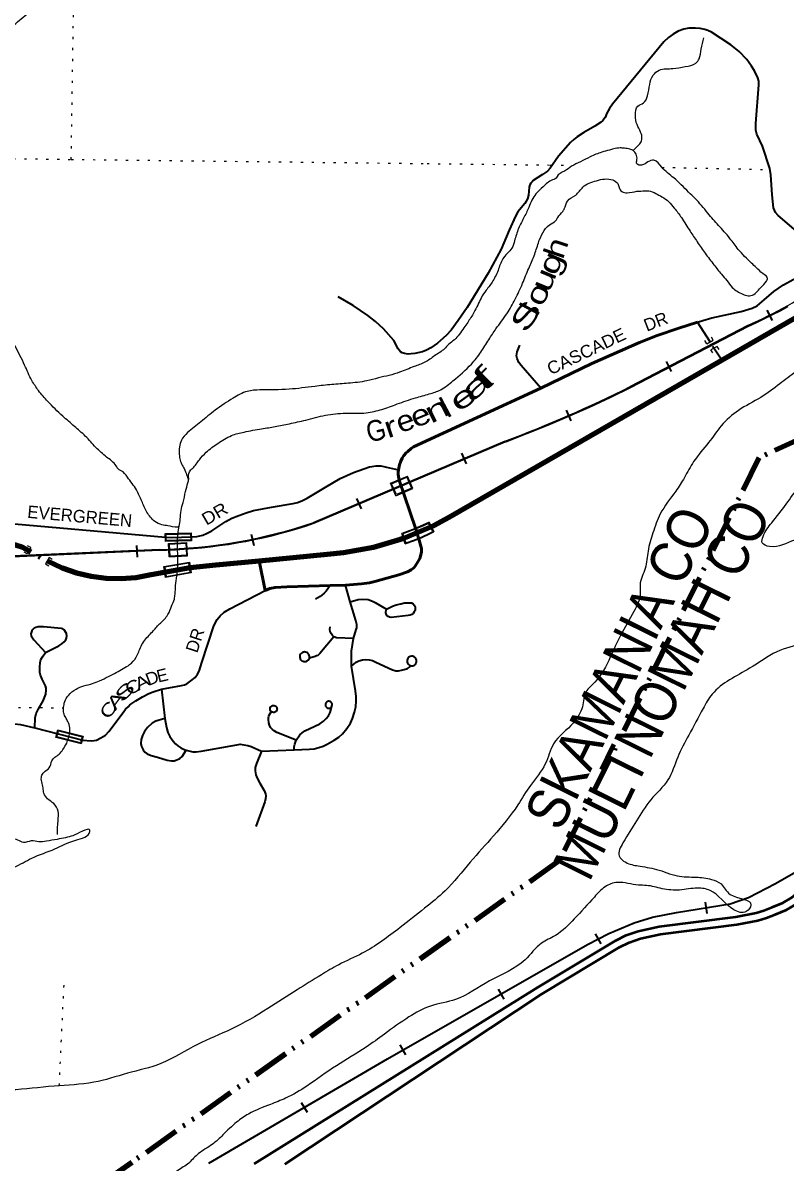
# Model space of a CAD drawing. Header units: feet. Extents: x -256679 to 5, y -731788 to -547785.
# Drawn here: x -251570 to -244240, y -684816 to -673860 of the extents above; entities that cross this region are included whole.
import ezdxf
from ezdxf.enums import TextEntityAlignment as Align

# ---------------------------------------------------------------- set-up
doc = ezdxf.new("R2010")
doc.units = ezdxf.units.FT
doc.header["$LTSCALE"] = 70
doc.linetypes.add('DASH_DOUBLE_DOT', pattern=[9.2, 5, -1.2, 0.3, -1.2, 0.3, -1.2])
doc.linetypes.add('DOTTED', pattern=[1.5, 0.3, -1.2])
for name, color, linetype, lineweight in [('10', 7, 'DASH_DOUBLE_DOT', 70), ('18', 7, 'Continuous', 35), ('23', 7, 'Continuous', 70), ('26', 7, 'Continuous', 40), ('29', 7, 'Continuous', 25), ('31', 7, 'Continuous', 13), ('34', 7, 'Continuous', 25), ('39', 7, 'Continuous', 13), ('59', 7, 'Continuous', 13), ('7', 7, 'DOTTED', 13)]:
    doc.layers.add(name, color=color, linetype=linetype, lineweight=lineweight)
for name, color, linetype in [('12', 7, 'Continuous'), ('27', 7, 'Continuous'), ('30', 7, 'Continuous'), ('41', 7, 'Continuous')]:
    doc.layers.add(name, color=color, linetype=linetype)

msp = doc.modelspace()

# ---------------------------------------------------------------- linework, layer by layer
at = {"layer": '10'}
for points in [[(-230295.41, -671414.27), (-232244.65, -674166.82), (-239152.58, -677863.9), (-241682.94, -677754.32), (-243445.05, -677556.8), (-244501.81, -678038.64), (-246418.37, -681909.43), (-250524.36, -684809.17)], [(-250524.36, -684809.17), (-251598.11, -685564.76), (-253865.82, -686620.23), (-255042.26, -687176.43), (-256208.54, -687611.63)]]:
    msp.add_lwpolyline(points, dxfattribs=at)
at = {"layer": '18'}
for p, q in [((-249349.47, -684821.79), (-246626.68, -683128.12)), ((-246588.02, -683192.39), (-249054.51, -684824.95))]:
    msp.add_line(p, q, dxfattribs=at)
for points in [[(-246626.68, -683128.12), (-245875.21, -682676.12), (-245776.8, -682626.9), (-245660.5, -682586.62), (-245459.21, -682541.87), (-244724.6, -682449.01), (-244528.81, -682412.08), (-244455, -682389.71), (-244375.77, -682356.42), (-244271.61, -682313.63), (-244186.62, -682264.41), (-244039.31, -682141.09), (-243542.31, -681649.24), (-243359.1, -681503.62), (-243166.76, -681364.88), (-242952.05, -681239.58), (-242713.44, -681128.79), (-242520.4, -681056.09), (-240705.71, -680410.73), (-240329.12, -680276.81)], [(-246588.02, -683192.39), (-245839.05, -682741.89), (-245747.63, -682696.17), (-245640.02, -682658.9), (-245446.34, -682615.84), (-244712.94, -682523.13), (-244510.93, -682485.03), (-244429.53, -682460.36), (-244346.99, -682425.68), (-244238.42, -682381.08), (-244143.44, -682326.07), (-243988.77, -682196.59), (-243492.45, -681705.42), (-243313.8, -681563.42), (-243125.83, -681427.83), (-242917.28, -681306.13), (-242684.39, -681197.99), (-242494.62, -681126.52), (-240309.18, -680395.69)]]:
    msp.add_lwpolyline(points, dxfattribs=at)
at = {"layer": '23', "linetype": 'DOTTED'}
msp.add_line((-251509.48, -678932.51), (-251334.03, -679028.53), dxfattribs=at)
at = {"layer": '23'}
for points in [[(-244859.19, -677102.15), (-241427.67, -675122.55)], [(-249298.69, -679027.55), (-248647.45, -678966.29), (-248490.74, -678950.16), (-248201.27, -678896.61), (-247943.98, -678820.49), (-247905.07, -678808.97), (-247623, -678688.04), (-247474.72, -678611.02), (-244859.19, -677102.15)], [(-252302.39, -678781.09), (-252277.33, -678779.56), (-252118.64, -678786.47), (-251961.53, -678809.93), (-251850.62, -678822.67), (-251712.35, -678851.87), (-251577.89, -678895.37), (-251509.48, -678932.51)], [(-251334.03, -679028.53), (-251192.54, -679095.71), (-251055.76, -679143.87), (-250914.7, -679177.47), (-250770.89, -679196.14), (-250625.92, -679199.68), (-250481.38, -679188.04), (-250338.84, -679161.36), (-249961.5, -679093.61), (-249714.94, -679066.69), (-249298.69, -679027.55)]]:
    msp.add_lwpolyline(points, dxfattribs=at)
at = {"layer": '26'}
for p, q in [((-246597.24, -677371.33), (-247816.9, -677934.44)), ((-247955.5, -678254.89), (-247799.48, -678716.68)), ((-249298.69, -679027.55), (-249242.3, -679314.16)), ((-248618.38, -679267.3), (-248472.39, -679263.81))]:
    msp.add_line(p, q, dxfattribs=at)
for points in [[(-246597.24, -677371.33), (-246104.92, -677134.24), (-245649.47, -676931.7), (-245477.62, -676864.19), (-245269.93, -676792.45), (-245092.5, -676735.19)], [(-247963.69, -678156.29), (-247953.1, -678106.87), (-247940.45, -678071), (-247925.69, -678041.46), (-247909.88, -678018.26), (-247887.74, -677991.88), (-247872.98, -677977.12), (-247841.35, -677950.74), (-247816.9, -677934.44)], [(-247955.5, -678254.89), (-247964.7, -678199.7), (-247965.57, -678176.29), (-247963.69, -678156.29)], [(-247799.48, -678716.68), (-247763.02, -678830.6), (-247742.61, -678909.72), (-247741.34, -678941.62), (-247746.44, -678970.96), (-247757.92, -679005.42), (-247777.05, -679038.59), (-247803.83, -679079.43), (-247816.58, -679094.74), (-247840.81, -679115.16), (-247876.52, -679134.3), (-247960.69, -679162.37), (-248188.96, -679228.72), (-248241.25, -679238.93), (-248319.04, -679250.42), (-248472.39, -679263.81)], [(-249242.24, -679314.45), (-249196.43, -679296.36), (-249147.97, -679284.88), (-249033.19, -679277.22), (-248619.03, -679267.32)]]:
    msp.add_lwpolyline(points, dxfattribs=at)
at = {"layer": '29'}
for p, q in [((-244970.94, -676926.41), (-245092.5, -676735.19)), ((-244859.19, -677102.15), (-244933.38, -676985.47)), ((-248425.12, -679423.31), (-248472.39, -679263.81)), ((-250238.48, -680263.13), (-250204.84, -680542.33)), ((-250993.47, -680750.29), (-250998.29, -680749.11))]:
    msp.add_line(p, q, dxfattribs=at)
at = {"layer": '29', "linetype": 'DOTTED'}
msp.add_line((-244933.38, -676985.47), (-244970.94, -676926.41), dxfattribs=at)
at = {"layer": '29'}
for points in [[(-244468.68, -675045.52), (-244520.65, -674928.5), (-244530.21, -674890.22), (-244530.86, -674826.43), (-244502.8, -674456.42), (-244504.07, -674420.69), (-244512.36, -674390.07), (-244543.61, -674321.17), (-244572.93, -674276.51), (-244617.57, -674213.99), (-244691.52, -674136.16), (-244773.14, -674071.09), (-244956.76, -673951.15), (-244991.19, -673933.29), (-245020.51, -673923.08), (-245066.42, -673914.15), (-245109.78, -673910.32), (-245173.53, -673911.6), (-245221.99, -673920.53), (-245276.82, -673940.94), (-245324, -673969.02), (-245368.63, -674000.91), (-245413.26, -674043.02), (-245908.03, -674642.7), (-245936.09, -674684.8), (-245961.58, -674726.91), (-245979.44, -674770.28), (-245999.84, -674798.36), (-246022.8, -674818.77), (-246078.9, -674851.95), (-246183.46, -674913.19), (-246247.23, -674954.02), (-246279.11, -674979.54), (-246310.97, -675010.16), (-246425.74, -675140.31), (-246504.8, -675257.69), (-246530.32, -675285.76), (-246578.76, -675316.38), (-246668.02, -675375.07), (-246680.15, -675386.55), (-246691.63, -675400.58), (-246701.83, -675415.9), (-246708.82, -675438.87), (-246713.92, -675515.43)], [(-245092.5, -676735.19), (-245041.14, -676718.61), (-244953.65, -676695.4), (-244671.1, -676632.1), (-244565.67, -676602.56), (-244519.28, -676579.37), (-244451.81, -676522.39), (-244359.03, -676440.12), (-244266.25, -676378.92), (-244080.7, -676273.43), (-243937.32, -676193.26), (-243915.18, -676170.07), (-243904.63, -676142.64), (-243903.58, -676091.99), (-243917.28, -676049.81), (-243949.97, -676003.38), (-244118.65, -675881.01), (-244316.86, -675712.22), (-244344.27, -675682.7), (-244363.25, -675636.27), (-244375.9, -675513.9), (-244386.45, -675321.92), (-244396.99, -675260.72), (-244468.68, -675045.52)], [(-246713.92, -675515.43), (-246723.51, -675551.15), (-246750.93, -675597.08), (-246815.32, -675677.46), (-246840.19, -675717.02), (-246901.4, -675852.26), (-246977.91, -676033.45), (-247100.32, -676265.66), (-247304.35, -676594.85), (-247388.51, -676721.17), (-247456.1, -676813.04), (-247505.83, -676865.35), (-247588.07, -676936.81), (-247651.2, -676982.73), (-247695.19, -677005.71), (-247730.89, -677019.74), (-247804.22, -677036.32), (-247839.28, -677041.43), (-247871.16, -677042.71), (-247906.23, -677036.32), (-247928.54, -677029.95), (-247942.57, -677019.74), (-247967.44, -676990.39), (-247989.75, -676940.64), (-248008.24, -676911.28), (-248105.15, -676801.55), (-248182.93, -676730.11), (-248255.62, -676671.41), (-248398.44, -676576.99), (-248541.26, -676492.78)], [(-246597.24, -677371.33), (-246786.01, -677153.23), (-246807.09, -677123.69), (-246821.85, -677083.61), (-246828.18, -677058.29), (-246821.85, -677022.42), (-246798.66, -676957.02)], [(-249949.92, -678798.89), (-249899.83, -678794.67), (-249842.37, -678780.95), (-249798.62, -678764.08), (-249753.81, -678740.86), (-249620.97, -678652.25), (-249561.4, -678618.5), (-249496.57, -678593.18), (-249424.35, -678566.81), (-249355.29, -678546.76), (-249180.28, -678513.01), (-248973.64, -678477.14), (-248932, -678467.65), (-248891.94, -678453.94), (-248838.7, -678426.5), (-248663.69, -678321.01), (-248522.41, -678238.73), (-248459.15, -678208.14), (-248395.9, -678181.77), (-248294.69, -678143.79), (-248239.87, -678126.91), (-248176.61, -678116.36), (-248132.33, -678116.36), (-248103.86, -678121.64), (-248077.64, -678127.78), (-247963.69, -678156.29)], [(-252302.39, -678781.09), (-252302.86, -678739.15), (-252305.49, -678688.92), (-252292.75, -678663.09), (-252269.94, -678644.84), (-252231.62, -678632.97), (-252178.01, -678632.31), (-252124.36, -678632.23), (-250200.65, -678802.57)], [(-250200.65, -678802.57), (-250140.74, -678804.16), (-249949.92, -678798.89)], [(-248618.38, -679267.3), (-248639.46, -679298.92), (-248656.04, -679320.61), (-248677.08, -679340.39), (-248698.76, -679359.53), (-248715.97, -679371.65), (-248759.97, -679395.9)], [(-250238.48, -680263.13), (-250045.76, -680226.59), (-250018.35, -680218.94), (-249995.39, -680210), (-249956.49, -680183.2), (-249915.05, -680148.76), (-249892.73, -680116.85), (-249876.79, -680087.51), (-249849.37, -680007.11), (-249734.59, -679652.37), (-249703.99, -679593.68), (-249675.93, -679557.95), (-249635.12, -679522.22), (-249581.56, -679489.04), (-249242.3, -679314.16)], [(-248425.12, -679423.31), (-248348.68, -679401.62), (-248306.6, -679396.52), (-248253.04, -679401.62), (-248210.95, -679416.93), (-248185.45, -679429.69), (-248078.33, -679494.77)], [(-248396.03, -679776.45), (-248367.81, -679690), (-248363.99, -679673.42), (-248363.99, -679641.52), (-248371.64, -679601.96), (-248404.8, -679496.05), (-248425.12, -679423.31)], [(-248582.22, -679758.59), (-248597.52, -679745.83), (-248610.27, -679727.97), (-248619.2, -679708.82), (-248621.75, -679689.68), (-248619.2, -679661.61)], [(-248582.22, -679758.59), (-248718.67, -679920.65), (-248737.8, -679937.23), (-248748.32, -679942.98), (-248762.03, -679948.72), (-248818.14, -679962.76)], [(-248396.03, -679776.45), (-248557.99, -679767.52), (-248582.22, -679758.59)], [(-248413.23, -680040.14), (-248415.15, -679943.61), (-248412.6, -679896.4), (-248396.03, -679776.45)], [(-251455.79, -680633.95), (-251451.21, -680536.32), (-251441.2, -680496.24), (-251423.8, -680456.15), (-251375.3, -680373.87), (-251360.02, -680342.22), (-251350, -680308.46), (-251344.2, -680267.33), (-251344.2, -680252.56), (-251352.11, -680228.29), (-251383.74, -680165), (-251400.61, -680128.08), (-251404.82, -680101.71), (-251405.88, -680044.74), (-251402.72, -680013.1), (-251401.14, -679989.89), (-251395.34, -679977.23), (-251381.63, -679951.91), (-251352.11, -679909.72)], [(-248962.75, -680844.86), (-248815.76, -680839.69), (-248773.36, -680833.94), (-248727.77, -680823.1), (-248686, -680809.06), (-248646.16, -680791.2), (-248578.57, -680752.92), (-248535.53, -680722.29), (-248500.78, -680690.4), (-248457.41, -680639.98), (-248424.26, -680588.32), (-248403.21, -680543.01), (-248384.73, -680483.68), (-248373.57, -680432.64), (-248368.15, -680373.95), (-248369.43, -680331.19), (-248375.8, -680276.97), (-248413.23, -680040.14)], [(-248413.23, -680040.14), (-248370.04, -680003.89), (-248357.61, -679996.88), (-248344.22, -679990.5), (-248307.55, -679980.93), (-248278.54, -679978.38), (-248245.07, -679979.65), (-248228.17, -679983.49), (-248213.5, -679987.95), (-248187.68, -679998.79), (-248139.22, -680023.03), (-248019.35, -680076.63), (-247998.45, -680083.33), (-247988.57, -680084.93), (-247979.49, -680085.57), (-247961.96, -680084.28), (-247933.58, -680080.46), (-247908.4, -680074.07), (-247875.24, -680062.59), (-247865.51, -680057.18), (-247857.22, -680051.11), (-247843.36, -680037.07)], [(-250993.47, -680750.29), (-250911.77, -680758.19), (-250885.63, -680755.64), (-250862.68, -680750.54), (-250819.96, -680730.12), (-250777.24, -680703.33), (-250743.45, -680668.88), (-250606.37, -680485.15), (-250582.78, -680454.52), (-250559.19, -680430.28), (-250542.61, -680413.69), (-250485.86, -680375.42), (-250418.92, -680334.59), (-250358.35, -680303.96), (-250316.9, -680286.1), (-250238.48, -680263.13)], [(-248944.76, -680750.7), (-249131.64, -680677.8), (-249155.87, -680662.49), (-249173.73, -680648.45), (-249190.3, -680630.59), (-249200.5, -680607.62), (-249206.88, -680585.93), (-249210.71, -680554.03), (-249209.43, -680536.17), (-249207.35, -680522.77), (-249203.05, -680510.65), (-249183.93, -680478.75)], [(-248944.76, -680750.7), (-248911.04, -680700.77), (-248888.09, -680680.35), (-248861.31, -680663.77), (-248717.21, -680593.59), (-248681.51, -680569.35), (-248657.28, -680543.83), (-248635.6, -680518.31), (-248619.02, -680486.41), (-248601.17, -680426.44)], [(-250204.84, -680542.33), (-250292.05, -680569.34), (-250328.4, -680589.77), (-250372.38, -680630.59), (-250399.81, -680668.88), (-250420.84, -680705.87), (-250432.96, -680745.43), (-250436.14, -680783.7), (-250429.14, -680813.06), (-250414.46, -680843.67), (-250397.26, -680867.92), (-250374.93, -680883.23), (-250336.05, -680898.55), (-250278.02, -680916.4), (-250183.03, -680943.2), (-250141.58, -680950.85), (-250115.44, -680949.58), (-250091.85, -680940.64), (-250061.89, -680926.62), (-250040.84, -680907.47), (-250001.31, -680848.77)], [(-250204.84, -680542.33), (-250190.03, -680630.59), (-250176.01, -680677.8), (-250156.88, -680717.35), (-250125, -680760.74), (-250102.05, -680787.53), (-250081.64, -680805.39), (-250052.31, -680825.81), (-250026.81, -680838.57), (-250001.31, -680848.77)], [(-252169.18, -680898.15), (-252085.35, -680781.05), (-252046.34, -680739.91), (-252008.39, -680707.21), (-251953.56, -680670.29), (-251904.01, -680644.97), (-251850.25, -680624.93), (-251801.75, -680611.22), (-251750.09, -680599.61), (-251698.43, -680594.34), (-251645.72, -680594.34), (-251593.01, -680602.78), (-251455.79, -680633.95), (-250993.47, -680750.29)], [(-250001.31, -680848.77), (-249936.28, -680864.08), (-249904.4, -680865.36), (-249855.94, -680858.98), (-249514.19, -680795.18), (-249483.59, -680791.36), (-249446.61, -680795.18), (-249408.35, -680804.12), (-249376.48, -680814.32), (-249278.29, -680856.43), (-248962.75, -680844.86)], [(-248962.75, -680844.86), (-248963.32, -680816.88), (-248958.22, -680790.08), (-248944.76, -680750.7)], [(-249278.29, -680856.43), (-249327.47, -680977.54), (-249338.95, -681014.54), (-249340.23, -681045.17), (-249332.57, -681083.45), (-249323.65, -681110.25), (-249293.04, -681166.39), (-249250.96, -681236.57), (-249239.48, -681265.92), (-249235.65, -681286.34), (-249238.2, -681315.69), (-249247.13, -681345.04), (-249333.85, -681581.1)]]:
    msp.add_lwpolyline(points, dxfattribs=at)
for points in [[(-248078.33, -679494.77), (-248019.34, -679466.06), (-247983.96, -679452.66), (-247941.55, -679441.18), (-247903.93, -679433.52), (-247883.21, -679430.97), (-247856.75, -679430.97), (-247838.57, -679433.52), (-247822.95, -679442.45), (-247811.79, -679455.21), (-247802.55, -679473.08), (-247801.59, -679489.67), (-247803.18, -679504.98), (-247810.52, -679520.29), (-247820.4, -679534.33), (-247834.75, -679543.26), (-247851.64, -679549.64), (-247870.46, -679553.47), (-248032.42, -679572.61), (-248049.95, -679570.69), (-248063.02, -679564.95), (-248072.91, -679554.74), (-248082.15, -679539.43), (-248083.75, -679529.22), (-248083.43, -679517.74)], [(-251352.11, -679909.72), (-251224.02, -679844.31), (-251193.45, -679825.32), (-251172.36, -679808.44), (-251155.49, -679789.46), (-251149.17, -679772.58), (-251147.06, -679748.32), (-251150.22, -679727.22), (-251171.31, -679693.46), (-251183.96, -679682.91), (-251196.61, -679678.69), (-251369.51, -679663.93), (-251423.28, -679663.93), (-251443.31, -679668.14), (-251459.12, -679675.53), (-251472.83, -679687.13), (-251483.37, -679702.96), (-251492.86, -679729.33), (-251489.69, -679750.43), (-251463.34, -679787.35)], [(-248818.14, -679962.76), (-248816.71, -679949.37), (-248817.35, -679943.62), (-248819.1, -679937.24), (-248824.05, -679927.36), (-248831.86, -679918.1), (-248840.94, -679910.77), (-248851.62, -679905.97), (-248859.75, -679905.02), (-248865.17, -679904.71), (-248875.85, -679905.97), (-248884.94, -679909.81), (-248894.34, -679916.18), (-248902.47, -679924.48), (-248908.37, -679934.68), (-248909.81, -679941.71), (-248910.76, -679949.05), (-248909.65, -679958.29), (-248908.21, -679967.55), (-248906.3, -679971.38), (-248898.81, -679981.26), (-248893.87, -679986.05), (-248889.4, -679989.24), (-248879.04, -679994.02), (-248872.82, -679995.94), (-248866.45, -679996.9), (-248858.48, -679996.58), (-248852.9, -679995.93), (-248845.72, -679994.03), (-248839.35, -679990.52), (-248830.58, -679982.54), (-248822.13, -679973.29)], [(-247843.36, -680037.07), (-247836.81, -680037.72), (-247824.7, -680036.44), (-247817.68, -680034.21), (-247810.03, -680030.7), (-247801.74, -680024.32), (-247795.05, -680016.02), (-247791.86, -680010.28), (-247788.35, -680001.03), (-247788.35, -679992.74), (-247788.99, -679982.53), (-247791.86, -679973.6), (-247795.05, -679966.58), (-247799.83, -679960.83), (-247810.67, -679951.26), (-247817.68, -679947.76), (-247828.2, -679945.2), (-247837.77, -679945.2), (-247849.56, -679947.76), (-247857.54, -679951.26), (-247863.27, -679955.41), (-247873.16, -679967.53), (-247876.98, -679974.87), (-247879.22, -679982.85), (-247879.53, -679994.65), (-247878.58, -680001.67), (-247875.07, -680012.51), (-247871.56, -680017.62), (-247864.87, -680024.64), (-247855.94, -680030.7)], [(-249183.93, -680478.75), (-249191.09, -680469.82), (-249194.6, -680462.8), (-249196.2, -680454.82), (-249196.2, -680448.13), (-249193.96, -680439.83), (-249190.14, -680432.5), (-249185.36, -680427.39), (-249178.98, -680422.29), (-249172.6, -680419.42), (-249164.95, -680417.82), (-249156.03, -680418.46), (-249148.06, -680420.69), (-249141.68, -680425.16), (-249136.9, -680430.26), (-249132.12, -680438.56), (-249129.25, -680447.49), (-249128.61, -680453.87), (-249129.88, -680461.52), (-249133.07, -680468.54), (-249137.54, -680474.92), (-249143.59, -680479.71), (-249149.65, -680483.22), (-249156.03, -680484.81), (-249164, -680485.13), (-249171.33, -680484.17), (-249179.3, -680481.3)], [(-248601.17, -680426.44), (-248597.94, -680410.48), (-248598.34, -680404.42), (-248600.81, -680398.04), (-248604.4, -680391.66), (-248610.06, -680385.92), (-248615.72, -680381.93), (-248622.49, -680379.22), (-248630.06, -680377.79), (-248634.69, -680377.95), (-248638.75, -680378.59), (-248642.02, -680379.7), (-248646.16, -680381.46), (-248653.1, -680385.92), (-248658.28, -680390.87), (-248661.39, -680396.13), (-248663.54, -680402.03), (-248664.57, -680408.57), (-248664.33, -680417.18), (-248663.54, -680421.01), (-248662.34, -680424.2), (-248658.28, -680431.22), (-248653.1, -680436.32), (-248647.44, -680440.63), (-248641.94, -680443.34), (-248638.51, -680444.46), (-248634.37, -680444.94), (-248626.95, -680444.62), (-248620.98, -680443.18), (-248615.8, -680440.47), (-248608.14, -680435.37), (-248604.72, -680432.18)]]:
    msp.add_lwpolyline(points, close=True, dxfattribs=at)
at = {"layer": '31'}
for p, q in [((-245002.1, -676942.63), (-245020.88, -676913.09)), ((-245002.1, -676942.63), (-244939.78, -676910.19)), ((-244902.21, -676969.24), (-244964.54, -677001.69)), ((-244939.78, -676910.19), (-244958.56, -676880.65)), ((-244883.43, -676998.78), (-244902.21, -676969.24)), ((-244945.76, -677031.23), (-244964.54, -677001.69)), ((-250201.56, -678767.73), (-249951.64, -678761.19)), ((-249951.64, -678761.19), (-249949.68, -678836.17)), ((-251233.21, -680653.45), (-250990.68, -680714.09)), ((-250990.68, -680714.09), (-251008.87, -680786.85))]:
    msp.add_line(p, q, dxfattribs=at)
for points in [[(-249949.68, -678836.17), (-250199.6, -678842.71), (-250201.56, -678767.73)], [(-251008.87, -680786.85), (-251251.4, -680726.21), (-251233.21, -680653.45)]]:
    msp.add_lwpolyline(points, dxfattribs=at)
for points in [[(-250193.35, -678775.51), (-249959.42, -678769.39), (-249957.88, -678828.38), (-250191.81, -678834.5)], [(-251241.69, -680720.38), (-251227.38, -680663.15), (-251000.38, -680719.91), (-251014.69, -680777.14)]]:
    msp.add_lwpolyline(points, close=True, dxfattribs=at)
at = {"layer": '34'}
for p, q in [((-244425.09, -676620.57), (-244375.8, -676719.6)), ((-245394.01, -677112.5), (-245342.92, -677210.61)), ((-246352.81, -677582.62), (-246309.11, -677684.24)), ((-247357.1, -677994.46), (-247313.85, -678096.27)), ((-248364.43, -678429.03), (-248321.18, -678530.83)), ((-249376.31, -678773.78), (-249352.17, -678881.72)), ((-250476.55, -678882.75), (-250471.56, -678993.25)), ((-244998.26, -682418.14), (-245015.54, -682308.89)), ((-246017.85, -682709.75), (-246069.75, -682612.07)), ((-246947.81, -683240.01), (-247002.68, -683143.97)), ((-247891.85, -683776.41), (-247946.73, -683680.37)), ((-248837.37, -684330.48), (-248893.06, -684234.92))]:
    msp.add_line(p, q, dxfattribs=at)
at = {"layer": '34', "lineweight": 13}
for p, q in [((-244611.85, -676768.47), (-245738.86, -677355.34)), ((-246940.9, -677878.61), (-248778.47, -678659.28)), ((-248038.62, -678283.54), (-247877.35, -678214.49)), ((-247987.25, -678403.54), (-248038.62, -678283.54)), ((-247825.98, -678334.49), (-247877.35, -678214.49)), ((-247987.46, -678403.05), (-247826.19, -678334)), ((-250258.39, -678918.51), (-251886.77, -678991.92)), ((-250170.63, -678861.4), (-249995.45, -678852.01)), ((-250163.64, -678991.74), (-250170.63, -678861.4)), ((-249988.46, -678982.35), (-249995.45, -678852.01)), ((-250163.67, -678991.21), (-249988.49, -678981.82))]:
    msp.add_line(p, q, dxfattribs=at)
at = {"layer": '34'}
for points in [[(-244223.24, -676584.44), (-244299.46, -676625.69), (-244376.68, -676666.41), (-244454.64, -676705.2), (-244532.98, -676742.47), (-244607.86, -676776.65), (-245734.75, -677363.46), (-245930.7, -677459.92), (-246127.73, -677551.35), (-246326.38, -677639.4), (-246527.3, -677725.8), (-246729.36, -677807.18), (-246931.69, -677884.54), (-246937.32, -677886.97), (-248775.24, -678667.8), (-248856.23, -678694.92), (-248937.12, -678719.94), (-249018.44, -678743.57), (-249100.56, -678766.45), (-249182.87, -678787.34), (-249265.13, -678806.67), (-249348.19, -678825.26), (-249431.46, -678841.84), (-249514.71, -678856.87), (-249598.89, -678870.7), (-249682.6, -678882.82), (-249766.64, -678894.02), (-249851.34, -678903.38), (-249935.57, -678911.06), (-250020.24, -678917.34), (-250104.78, -678922.55), (-250189.96, -678925.92), (-250258.07, -678927.61), (-251886.31, -679001.01)], [(-249785.08, -684814.93), (-248068.34, -683814.37), (-246146.61, -682716.34), (-245942.79, -682608.03), (-245699.08, -682506.39), (-245522.13, -682451.33), (-245294.63, -682407.1), (-244778.07, -682325.39), (-244600.85, -682263.43), (-244341.9, -682128.72), (-244079.9, -681977.1)]]:
    msp.add_lwpolyline(points, dxfattribs=at)
at = {"layer": '34', "lineweight": 13}
for points in [[(-248028.11, -678287.74), (-247881.55, -678224.99), (-247836.69, -678329.79), (-247983.25, -678392.54)], [(-250162.21, -678868.95), (-250003, -678860.42), (-249996.9, -678974.26), (-250156.11, -678982.79)]]:
    msp.add_lwpolyline(points, close=True, dxfattribs=at)
msp.add_lwpolyline([(-249784.53, -684815.88), (-248067.79, -683815.32), (-246146.08, -682717.3), (-245942.32, -682609.03), (-245698.7, -682507.43), (-245521.86, -682452.4), (-245294.44, -682408.18), (-244777.8, -682326.46), (-244600.41, -682264.44), (-244341.37, -682129.68), (-244079.3, -681978.03)], dxfattribs=at)
for centre, radius, start, end in [((-246643.56, -672223.47), 4978.44, 294.08567, 304.03283), ((-251309.41, -666201.11), 12467.87, 290.51066, 296.53809), ((-250345.85, -674065.24), 4854.05, 271.03238, 288.83844)]:
    msp.add_arc(centre, radius, start, end, dxfattribs=at)
at = {"layer": '39'}
for points in [[(-252721.2, -674692.41), (-252657.4, -674609.33), (-252535.26, -674519.31), (-252352.76, -674420.4), (-252192.09, -674309.04), (-252065.9, -674217.09), (-251927.95, -674139.42), (-251825.92, -674051.03), (-251670.42, -673895.43), (-251531.7, -673777.64), (-251458.25, -673714.8), (-251323.39, -673588.91), (-251229.57, -673510.41), (-251093.59, -673430.69), (-250898.28, -673291.88), (-250849.82, -673172.4), (-250784.86, -673029.15), (-250705.86, -672886.16), (-250612.47, -672725.38), (-250524.86, -672552.45), (-250478.54, -672230.27), (-250444.32, -672120.56), (-250408.33, -672022.91), (-250370.1, -671913.27), (-250347.61, -671787.28), (-250364.7, -671528.12), (-250398.08, -671385.03), (-250487.42, -671230.87), (-250532.98, -671095.58), (-250519.1, -670895.19), (-250455.1, -670697.74), (-250402.75, -670480.01), (-250370.24, -670249.87), (-250399.17, -670084.8), (-250464.75, -669947.13), (-250506.23, -669807.9), (-250530.18, -669592.76), (-250525.02, -669219.64), (-250508.13, -669071.48), (-250512.95, -668904.85), (-250516.46, -668774.36), (-250532.67, -668573.41), (-250543.51, -668406.66), (-250531.94, -668222.28), (-250532.33, -668138), (-250576.54, -668036.85), (-250624.87, -667941.64), (-250647.83, -667883.02), (-250712.06, -667779.48), (-250749.9, -667660.39), (-250789.22, -667513.18), (-250847.27, -667401.74), (-250885.7, -667312.73), (-250906.22, -667232.09), (-250855.54, -666996.27), (-250780.35, -666843.17), (-250684.65, -666562.05), (-250643.22, -666390.26), (-250542.96, -666081.13), (-250528.19, -665938.95), (-250522.09, -665830.71), (-250536.79, -665760.21), (-250546.67, -665647.66), (-250586.21, -665512.48), (-250632.35, -665407.28), (-250687.05, -665330.01), (-250774.66, -665189.92), (-250805.52, -665125.13), (-250848.11, -665044.07), (-250929.59, -664898.08), (-250986.42, -664722.45), (-251080.28, -664385.61), (-251107.44, -664232.6), (-251087.84, -663944.03), (-251056.98, -663800.14), (-251033.96, -663541.74), (-251054.37, -663350.74), (-251024.63, -663160.67), (-251091.6, -662886.54), (-251174.74, -662618.11), (-251212.08, -662368.61)], [(-250070.05, -678703), (-250085.24, -678704.61), (-250177.32, -678692.85), (-250233.34, -678683.78), (-250302.93, -678650.37), (-250377.46, -678560.69), (-250427.61, -678455.41), (-250477.73, -678348.13), (-250565.64, -678224.08), (-250624.67, -678162.78), (-250648.51, -678150.3), (-250673.93, -678115.71), (-250764.62, -678031.75), (-250867.2, -677939.53), (-250969.47, -677831.27), (-251074.01, -677737.02), (-251186.5, -677638.6), (-251330.28, -677497.46), (-251418.58, -677393.47), (-251482.93, -677295.96), (-251552.33, -677148.18), (-251643.18, -676967.9), (-251730.29, -676801.74), (-251784.76, -676712.43), (-251841.36, -676629.11), (-251901.73, -676533.67), (-251939.61, -676416.58), (-251957.82, -676319.93), (-251981.97, -676219.15), (-252023.83, -676099.98), (-252095.51, -675966.21), (-252181.5, -675846.22), (-252265.71, -675738.3), (-252312.54, -675669.2), (-252408.41, -675541), (-252494.78, -675441.06), (-252555.31, -675353.65), (-252605.12, -675230.32), (-252657.74, -675044.73), (-252669.85, -674944.18), (-252682.27, -674859.68), (-252708.62, -674768.89), (-252774.09, -674625.2), (-252838.51, -674531.7), (-252999.96, -674370.16), (-253145.94, -674239.01), (-253291.95, -674109.87), (-253443.98, -673980.61), (-253550.65, -673892.33), (-253659.28, -673802.01), (-253741.84, -673712.18), (-253784.23, -673621.1), (-253807.77, -673488.23), (-253851.86, -673381.05), (-253902.44, -673297.84), (-253936.39, -673184.84), (-253993.52, -673025.26), (-254026.19, -672950.4), (-254087.77, -672812.81), (-254133.94, -672709.61), (-254176.69, -672636.58), (-254193.89, -672592.11), (-254220.86, -672533.42), (-254240.53, -672408.65), (-254247.75, -672262.04), (-254279.73, -672151.08), (-254279.77, -672048.75), (-254272.02, -671958.6), (-254268.7, -671890.44), (-254280.58, -671777.86), (-254320.51, -671662.74), (-254332.74, -671568.2), (-254326.03, -671427.87), (-254361.49, -671288.76), (-254407.93, -671199.6), (-254495.85, -671075.56), (-254581.3, -670927.49), (-254627.87, -670740.01), (-254654.87, -670578.98), (-254694.34, -670439.8), (-254734.84, -670250.43), (-254736.93, -670150.06), (-254729.95, -669995.69), (-254729.8, -669778.99), (-254723.2, -669644.68), (-254749.55, -669553.89), (-254807.92, -669458.49), (-254833.81, -669343.64), (-254784.47, -669178.02), (-254747.9, -669050.29), (-254735.17, -668910.07), (-254750.91, -668789.39), (-254738.34, -668657.19), (-254737.8, -668524.78), (-254684.37, -668355.22), (-254596.19, -668152.21), (-254554.8, -667982.43)], [(-245709.22, -675088.03), (-245678.59, -675055.01), (-245637.63, -675011.63), (-245624.82, -674971.74), (-245637.67, -674909.3), (-245672.42, -674838.42), (-245686.78, -674749.86), (-245664.98, -674659.98), (-245610.2, -674628.9), (-245570.78, -674561.42), (-245550.6, -674451.44), (-245516.81, -674363.78), (-245459.68, -674314.69), (-245393.21, -674301.89), (-245328.94, -674299.08), (-245210.21, -674281.24), (-245107.21, -674247.05), (-245076.31, -674205.49), (-245056.48, -674113.56), (-245030.3, -674003.03)], [(-245674.69, -675478.45), (-245598.35, -675473.86), (-245560.23, -675474.58), (-245492.49, -675499.92), (-245432.89, -675531.14), (-245367.58, -675578.51), (-245314.58, -675639.7), (-245246.1, -675731.27), (-245162.35, -675863.26), (-245094.07, -675964.86), (-245017.92, -676074.64), (-244933.74, -676184.57), (-244861.25, -676276.22), (-244810.22, -676335.36), (-244757.33, -676402.57), (-244656.22, -676466.66), (-244604.33, -676481.68), (-244578.21, -676480.16), (-244484.43, -676403.66), (-244429.08, -676342.5), (-244418.59, -676318.62), (-244463.8, -676269.61), (-244526.91, -676212.25), (-244572.24, -676169.27), (-244700.12, -676036.45), (-244780.36, -675930.61), (-244890.35, -675806.15), (-244992.46, -675689.87), (-245053.22, -675614.49), (-245177.17, -675485.76), (-245319.05, -675350.67), (-245435.44, -675246.16), (-245510.44, -675180.55), (-245566.91, -675195.55), (-245627.71, -675226.51), (-245673.65, -675215.62), (-245672.84, -675173.5), (-245681.87, -675121.16), (-245707.33, -675088.58), (-245741.16, -675073.9), (-245793.17, -675064.9), (-245835.25, -675062.11), (-245895.63, -675071.01), (-245937.98, -675082.25), (-246010.62, -675102.97), (-246121.84, -675147.03), (-246215.08, -675195.45), (-246300.18, -675238), (-246369.31, -675284.86), (-246440.56, -675337.7), (-246442.68, -675343.68), (-246483.3, -675369.01), (-246574.88, -675435.51), (-246642.43, -675504.48), (-246681.7, -675563.94), (-246711.13, -675633.61), (-246761.28, -675737.01), (-246815.63, -675850.37), (-246852.05, -675970.08), (-246864.85, -676009.97), (-246953.19, -676116.66), (-247001.41, -676224.11), (-247055.8, -676339.47), (-247119.72, -676428.57), (-247169.33, -676503.89), (-247200.73, -676571.52), (-247238.23, -676643.05), (-247298.25, -676738.24), (-247335.4, -676791.72), (-247378.76, -676855.12), (-247425.86, -676904.4), (-247480.95, -676951.52), (-247519.84, -676990.92), (-247615.47, -677059.36), (-247708.98, -677121.82), (-247812.09, -677162.02), (-247951.62, -677217.6), (-248155.34, -677271.98), (-248266.25, -677300), (-248445.29, -677322.73), (-248602.06, -677335.85), (-248766.94, -677352.82), (-249012.29, -677380.34), (-249293.36, -677387.11), (-249414.02, -677400.91), (-249549.74, -677466.59), (-249722.52, -677581.73), (-249861.12, -677693.51), (-249987.54, -677797.49), (-250047.14, -677870.61), (-250066.43, -677934.46), (-250066.12, -678022.75), (-250055.08, -678075.13), (-250033.86, -678119.67), (-250006.82, -678174.35), (-249976, -678241.14), (-249975.96, -678239.14)], [(-249975.96, -678239.14), (-249970.71, -678175.03), (-249937.89, -678137.52), (-249874.16, -678058.45), (-249808.54, -677985.44), (-249698.56, -677901.22), (-249564.66, -677825.47), (-249445.61, -677791.58), (-249276.45, -677760.64), (-249147.61, -677738.97), (-249010.62, -677711.44), (-248853.42, -677676.26), (-248663.9, -677629.65), (-248470.9, -677611.19), (-248272.15, -677606.88), (-248121.01, -677573.59), (-247975.54, -677522.14), (-247799.82, -677463.23), (-247666.65, -677425.59), (-247557.52, -677385.5), (-247439.48, -677299.42), (-247261.79, -677138.22), (-247171.29, -677023.53), (-247094.76, -676904.58), (-247026.52, -676799.51), (-246921.4, -676655), (-246842.47, -676516.02), (-246771.3, -676362.86), (-246712.36, -676219.49), (-246659.86, -676098.08), (-246619.35, -675974.43), (-246577.34, -675876.9), (-246513.69, -675801.84), (-246450.66, -675758.88), (-246434.07, -675731.1), (-246384.77, -675671.83), (-246370.23, -675646.02), (-246340.72, -675572.33), (-246261.37, -675515.62), (-246191.66, -675438.68), (-246062.04, -675376.89), (-245905.38, -675369.79), (-245857.89, -675404.79), (-245844.55, -675441.16), (-245817.23, -675481.8), (-245767.28, -675492.77), (-245674.69, -675478.45)], [(-234269.29, -675830.43), (-234590.09, -676025.08), (-234927.71, -676259.54), (-235287.55, -676501.61), (-235580.7, -676718.84), (-235871.6, -676924.08), (-236088.71, -677048.43), (-236344.7, -677212.18), (-236520.88, -677399.5), (-236742.25, -677574.32), (-236889.86, -677717.53), (-237144.83, -677918.92), (-237372.96, -678062.13), (-237623.45, -678205.34), (-237772.91, -678331.16), (-237979.6, -678435.64), (-238121.76, -678418.93), (-238240, -678410.7), (-238382.58, -678520.4), (-238494.18, -678688.86), (-238548.68, -678810.24), (-238516.93, -678933.23), (-238446.49, -679026.85), (-238358.15, -679128.82), (-238255.53, -679219.03), (-238154.35, -679279.12), (-238062.34, -679294.88), (-237910.43, -679221.48), (-237800.18, -679123.22), (-237687.96, -679027), (-237578.55, -678972.87), (-237470.85, -679006.99), (-237315.88, -679088.14), (-237201.31, -679182.59), (-237063.36, -679313.59), (-236900.14, -679382.86), (-236736.23, -679416.02), (-236578.22, -679443.06), (-236464.3, -679467.26), (-236542.57, -679467.8), (-236695.57, -679493.03), (-236829.62, -679472.46), (-237044.49, -679376.14), (-237150.46, -679356.1), (-237257.82, -679303.93), (-237384.05, -679189.2), (-237473.05, -679121.32), (-237587.39, -679119.18), (-237717.85, -679225.09), (-237928.21, -679415.78), (-238027.54, -679468.09), (-238165.53, -679443.44), (-238266.99, -679397.4), (-238368.37, -679347.34), (-238490.23, -679318.98), (-238626.55, -679257.03), (-238765.21, -679377.86), (-238962.03, -679436.04), (-239047.02, -679521.07), (-239382.5, -679668.76), (-239592.73, -679762.74), (-239781.7, -679900.76), (-239943.95, -679990.02), (-240156.74, -680098.4), (-240485.37, -680178.53), (-240772.92, -680209.27), (-241165.09, -680254.09), (-241469.77, -680236.35), (-241753.5, -680172.85), (-241875.02, -680126.43), (-241894.46, -680093.96), (-241849.87, -680070.72), (-241740.16, -680104.88), (-241563.98, -680126.23), (-241376.57, -680189.94), (-241180.45, -680217.69), (-241074.13, -680219.68), (-241036.67, -680150.15), (-241192.91, -680135.19), (-241458.55, -680070.02), (-241786.49, -680009.7), (-242068.79, -679976.33), (-242230.58, -679937.18), (-242474.35, -679882.45), (-242594.25, -679856.13), (-242730.54, -679847.56), (-242970.56, -679806.95), (-243264.4, -679747.27), (-243535.29, -679746.21), (-243832.56, -679760.71), (-244074.51, -679820.39), (-244330.97, -679903.88), (-244590.86, -680061.54), (-244783.63, -680172.3), (-244950.82, -680309.63), (-245037.77, -680448.45), (-245175.13, -680704.72)], [(-242853.37, -676528.51), (-243141.46, -676691.66), (-243485.56, -676845.74), (-243748.96, -676977.25), (-243960.25, -677111.74), (-244146.84, -677214.59), (-244299.52, -677328.11), (-244484.65, -677459.08), (-244697.75, -677583.51), (-244863.13, -677730.9), (-244984.64, -677893.16), (-245128.61, -678075.06), (-245217.87, -678229.9), (-245300.62, -678358.77), (-245449.33, -678578.71), (-245519.03, -678760), (-245566.56, -678935.68), (-245593.83, -679101.71), (-245643.01, -679259.3), (-245640.54, -679339.61), (-245702.11, -679515.03), (-245830.95, -679745.37), (-245929.28, -679954.21), (-246078.41, -680196.22), (-246160.43, -680286.98), (-246197.31, -680430.76), (-246282.56, -680585.67), (-246473.05, -680786.77), (-246553.01, -680979.9), (-246695.44, -681185.91), (-246817.45, -681374.24), (-247049.91, -681670.87), (-247273.5, -681923.51), (-247515.6, -682199.89), (-247711.45, -682366.78), (-247947.81, -682552.97), (-248309.74, -682799.02), (-248536.6, -682909.14), (-248703.02, -683006.35), (-248936.56, -683150.46), (-249216.94, -683329.81), (-249567.91, -683527.9), (-249893.84, -683676.3), (-250244.5, -683858.35), (-250565.38, -683952.66), (-250888.11, -684038.92), (-251270.1, -684075.91), (-251688.19, -684112.23), (-252041.28, -684107.62), (-252346.19, -684101.92), (-252688.56, -684061.4), (-252968.36, -684001.98), (-253195.96, -683941.54), (-253358.06, -683918.44), (-253628.56, -683897.32), (-253876.8, -683866.59), (-254165.16, -683835.11), (-254319.09, -683804.13), (-254338.76, -683783.7), (-254308.98, -683695.97), (-254197.3, -683627.83), (-254070.42, -683499.79), (-253955.78, -683381.54), (-253735.2, -683285.35), (-253472.84, -683207.99), (-253192.62, -683141), (-252891.6, -683036.28), (-252734.1, -682985.06), (-252572.31, -682919.86), (-252308.29, -682756.26), (-252088.87, -682615.9), (-252007.55, -682561.24), (-251947.14, -682341.65), (-251888.85, -682128.05), (-251835.39, -682060.83), (-251764.25, -682014.01), (-251653.07, -681971.94), (-251482.84, -681884.84), (-251262.41, -681796.67), (-251062.12, -681712.13), (-250926.06, -681628.4), (-250925.83, -681616.36), (-250996.27, -681627.08), (-251089.39, -681669.48), (-251238.57, -681704.81), (-251343.27, -681722.92), (-251415.64, -681729.59), (-251489.7, -681720.18), (-251564.23, -681734.83), (-251615.97, -681711.79), (-251738.29, -681707.5), (-251910.31, -681782.53), (-252026, -681850.59), (-252108.12, -681947.37), (-252269.33, -682086.82), (-252436.52, -682224.14), (-252652.74, -682406.7)], [(-242101.75, -678767.79), (-242175.86, -678760.39), (-242331.9, -678735.39), (-242499.56, -678688.11), (-242685.3, -678642.5), (-242873.94, -678642.98), (-243074.97, -678661.29), (-243312.45, -678696.97), (-243473.23, -678710.01), (-243724.6, -678737.41), (-243934.15, -678781.64), (-244159.82, -678829.59), (-244399.8, -678891.31), (-244469.36, -678855.9), (-244462.18, -678795.84), (-244379.36, -678662.95), (-244239.48, -678484.98), (-244117.85, -678316.71), (-243972.69, -678176.96), (-243789.72, -678053.98), (-243559.65, -677986.05), (-243390.38, -677949.09), (-243125.05, -677925.97), (-242899.84, -677902.09), (-242618.15, -677967.56), (-242445.36, -678061.09), (-242336.27, -678127.34), (-242216.41, -678155.67), (-242113.99, -678151.57), (-241960.45, -678202.6), (-241776.83, -678254.19), (-241572.83, -678290.11), (-241358.54, -678312.19), (-241184.21, -678325.48), (-241011.5, -678318.68), (-240918.73, -678294.34), (-240836.21, -678281.83), (-240740.35, -678305.7), (-240667.23, -678332.75)], [(-250078.67, -678766.4), (-250069.04, -678696.88), (-250057.7, -678628.88), (-250050.06, -678544.74), (-250030.54, -678468.86), (-250006.43, -678362.97), (-249984.75, -678279.1), (-249975.96, -678239.14)], [(-250089.5, -679168.4), (-250080.57, -678983.6), (-250084.66, -678883.2), (-250078.63, -678766.1)], [(-251118.63, -680684.6), (-251117.65, -680633.6), (-251138.52, -680571), (-251157.88, -680534.52), (-251177.13, -680492.03), (-251178.1, -680437.83), (-251166.99, -680381.86), (-251131.73, -680322.32), (-251058.32, -680261.5), (-250983.48, -680230.79), (-250900.77, -680208.26), (-250832.03, -680181.46), (-250746.97, -680140.92), (-250671.98, -680102.19), (-250605.01, -680063.31), (-250544.09, -680026.33), (-250480.52, -679955.29), (-250434.35, -679849.81), (-250397.08, -679790.31), (-250315.07, -679699.54), (-250284.29, -679664), (-250210.6, -679589.14), (-250175.65, -679545.65), (-250141.98, -679464.01), (-250114.59, -679396.3), (-250107.65, -679348.28), (-250102.05, -679266.11), (-250090.25, -679174.04), (-250089.35, -679167.28)], [(-251237.64, -681656.67), (-251231.09, -681524.37), (-251231.36, -681434.07), (-251272.1, -681361.07), (-251331.43, -681315.82), (-251366.5, -681260.99), (-251375.56, -681210.65), (-251388.49, -681152.22), (-251389.45, -681098.03), (-251368.7, -681062.3), (-251315.65, -681017.14), (-251290.27, -680949.4), (-251261.53, -680915.83), (-251220.84, -680886.49), (-251183.84, -680841.03), (-251148.54, -680779.49), (-251118.22, -680682.49)], [(-245175.13, -680704.72), (-245281.53, -680915.42), (-245376.04, -681134.37), (-245540.22, -681323.92), (-245676.58, -681528.03), (-245807.05, -681738.28), (-245843.58, -681864.01), (-245780.54, -681925.38), (-245662.81, -681959.69), (-245484.85, -681993.12), (-245285.37, -682055.04), (-245105.02, -682068.45), (-244956.93, -682089.28), (-244865.46, -682133.13), (-244779.09, -682233.07), (-244578.04, -682336.05), (-244622.77, -682398.7), (-244743.55, -682380.8), (-244971.01, -682195.36), (-245090.98, -682173.05), (-245263.92, -682191.89), (-245430.22, -682178.74), (-245582.14, -682147.81), (-245658.33, -682144.37), (-245860.51, -682118.52), (-245979.71, -682160.43), (-246081.94, -682258.84), (-246274.59, -682467.92), (-246456.28, -682629.05), (-246590.14, -682702.79), (-246747.73, -682862.37), (-247088.74, -683064.66), (-247415.25, -683243.15), (-247655.28, -683306.88), (-247861.97, -683411.36), (-248097.9, -683575.49), (-248272.88, -683700.63), (-248559.27, -683879.86), (-248841.96, -684075.22), (-249046.88, -684191.78), (-249192.51, -684251.25), (-249402.98, -684343.62), (-249516.86, -684421.75), (-249647.63, -684543.71), (-249751.75, -684636.06), (-249881.87, -684723.92), (-249974.27, -684815.03)], [(-249974.27, -684815.03), (-250084.77, -684889.25), (-250202.23, -684957.72), (-250274.91, -684986.72), (-250351.39, -685003.62), (-250423.97, -685026.6), (-250483.22, -685091.95), (-250530.48, -685159.48), (-250636.35, -685254.23), (-250786.39, -685352.32), (-250958.66, -685460.1), (-251048.15, -685535.02), (-251156.95, -685565.48), (-251180.38, -685587.62)]]:
    msp.add_spline(points, degree=3, dxfattribs=at)
at = {"layer": '59'}
for p, q in [((-247669.39, -678658.89), (-247622.79, -678750.71)), ((-247897.65, -678865.01), (-247930.13, -678765.26)), ((-251526.28, -678963.21), (-251556.98, -678946.41)), ((-251492.68, -678901.81), (-251526.28, -678963.21)), ((-251492.68, -678901.81), (-251523.38, -678885.01)), ((-251317.23, -678997.83), (-251350.83, -679059.23)), ((-251286.53, -679014.63), (-251317.23, -678997.83)), ((-251350.83, -679059.23), (-251320.13, -679076.03))]:
    msp.add_line(p, q, dxfattribs=at)
for points in [[(-247669.39, -678658.89), (-247731.86, -678687.31), (-247813.39, -678720.28), (-247878.41, -678747.6), (-247930.13, -678765.26)], [(-247673.05, -678669.34), (-247728.7, -678694.66), (-247810.34, -678727.68), (-247875.56, -678755.08), (-247920.08, -678770.28), (-247892.54, -678854.84)], [(-247892.54, -678854.84), (-247809.38, -678826.76), (-247738.04, -678797.75), (-247664.51, -678762.07), (-247633.61, -678747.07), (-247673.05, -678669.34)], [(-247897.65, -678865.01), (-247806.59, -678834.26), (-247734.78, -678805.06), (-247661.02, -678769.27), (-247622.79, -678750.71)]]:
    msp.add_lwpolyline(points, dxfattribs=at)
for points in [[(-249952.12, -679145.85), (-250198.56, -679187.9), (-250216.22, -679084.4), (-249969.78, -679042.35)], [(-249976.31, -679051.58), (-250206.98, -679090.93), (-250192.02, -679178.66), (-249961.35, -679139.31)]]:
    msp.add_lwpolyline(points, close=True, dxfattribs=at)
at = {"layer": '7'}
for p, q in [((-245432.82, -675248.5), (-244408.24, -675269.87)), ((-256127.17, -680392.96), (-251178.45, -680441.07)), ((-251219.86, -684071.56), (-251172.59, -683074.49))]:
    msp.add_line(p, q, dxfattribs=at)
for points in [[(-251104.98, -675172.12), (-251019.03, -669760.18), (-250997.53, -664465.41), (-250880.78, -659330.94)], [(-256069.03, -675110.09), (-251104.98, -675172.12), (-247687.55, -675212.26)], [(-247687.55, -675212.26), (-246504.63, -675226.15), (-246295.87, -675230.5)]]:
    msp.add_lwpolyline(points, dxfattribs=at)

# ---------------------------------------------------------------- texts
at = {"layer": '12', "width": 0.9}
for s, p in [('MULTNOMAH CO', (-246131.67, -682123.51)), ('SKAMANIA CO', (-246407.24, -681640.52))]:
    msp.add_text(s, height=400, rotation=63.658, dxfattribs=at).set_placement(p)
at = {"layer": '27'}
msp.add_text('DR', height=120, rotation=21.447, dxfattribs=at).set_placement((-245578.05, -676828.44))
at = {"layer": '27', "width": 1.05}
msp.add_text('CASCADE', height=120, rotation=25.714, dxfattribs=at).set_placement((-246500, -677246.81))
at = {"layer": '30'}
for s, rotation, p in [('EVERGREEN', 354.94, (-251529.74, -678615.46)), ('DR', 72.07, (-249894.95, -679920.61)), ('E', 13.736, (-250268.34, -680199.52))]:
    msp.add_text(s, height=120, rotation=rotation, dxfattribs=at).set_placement(p)
at = {"layer": '30', "width": 1.1}
msp.add_text('DR', height=120, rotation=30.393, dxfattribs=at).set_placement((-249806.9, -678692.69))
at = {"layer": '30'}
for s, rotation, width, p in [('A', 26.826, 1.3, (-250398.73, -680248.97)), ('D', 21.326, 1.05, (-250306.09, -680209.43)), ('S', 45.779, 1.8, (-250548.3, -680327.87)), ('C', 31.381, 1.25, (-250480.82, -680290.35)), ('A', 53.274, 1.6, (-250629.18, -680405.22)), ('C', 53.274, 1.4, (-250700.23, -680495.51))]:
    msp.add_text(s, height=120, rotation=rotation, dxfattribs=dict(at, width=width)).set_placement(p, align=Align.CENTER)
at = {"layer": '41'}
for s, rotation, width, p in [('h', 71.601, 1.25, (-246384.51, -676142.19)), ('g', 66.726, 1.4, (-246451.24, -676299.78)), ('u', 67.296, 1.4, (-246518.39, -676460.65)), ('o', 64.754, 1.35, (-246582.96, -676598.54)), ('S', 55.716, 1.65, (-246742.31, -676853.74)), ('l', 62.078, 1.15, (-246629.07, -676685.84)), ('f', 44.275, 2.3, (-247140.48, -677400.34)), ('a', 40.261, 1.95, (-247265.12, -677515.98)), ('e', 35.771, 1.65, (-247387.65, -677609.42)), ('n', 26.417, 1.5, (-247651.07, -677713.96)), ('l', 27.911, 1.15, (-247496.11, -677660.05)), ('e', 19.087, 1.15, (-247948.16, -677804.12)), ('e', 22.66, 1.25, (-247801.39, -677757.02)), ('G', 13.38, 0.9, (-248246.72, -677894.17)), ('r', 18.055, 1.3, (-248064.75, -677852.74))]:
    msp.add_text(s, height=200, rotation=rotation, dxfattribs=dict(at, width=width)).set_placement(p)

doc.saveas('drawing.dxf')
